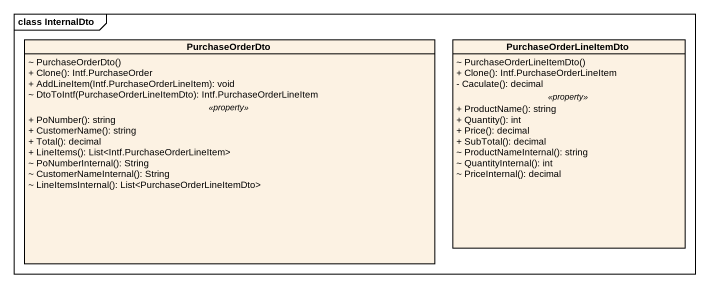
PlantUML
@startuml
mainframe class InternalDto
hide circle
hide empty members
skinparam classAttributeIconSize 0
class PurchaseOrderDto {
  ~ PurchaseOrderDto()
  + Clone(): Intf.PurchaseOrder
  + AddLineItem(Intf.PurchaseOrderLineItem): void
  ~ DtoToIntf(PurchaseOrderLineItemDto): Intf.PurchaseOrderLineItem
  .. <<property>> ..
  + PoNumber(): string
  + CustomerName(): string
  + Total(): decimal
  + LineItems(): List<Intf.PurchaseOrderLineItem>
  ~ PoNumberInternal(): String
  ~ CustomerNameInternal(): String
  ~ LineItemsInternal(): List<PurchaseOrderLineItemDto>
}
class PurchaseOrderLineItemDto {
  ~ PurchaseOrderLineItemDto()
  + Clone(): Intf.PurchaseOrderLineItem
  - Caculate(): decimal
  .. <<property>> ..
  + ProductName(): string
  + Quantity(): int
  + Price(): decimal
  + SubTotal(): decimal
  ~ ProductNameInternal(): string
  ~ QuantityInternal(): int
  ~ PriceInternal(): decimal
}
@enduml
